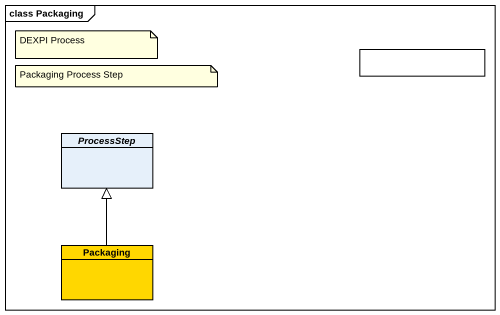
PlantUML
@startuml
mainframe class Packaging
allowmixing
hide circle
hide empty members
rectangle " " as rectangle1
abstract class ProcessStep
class Packaging #FFD700
Packaging -up-|> ProcessStep
note as N1
  DEXPI Process
end note
note as N2
  Packaging Process Step
end note
@enduml
